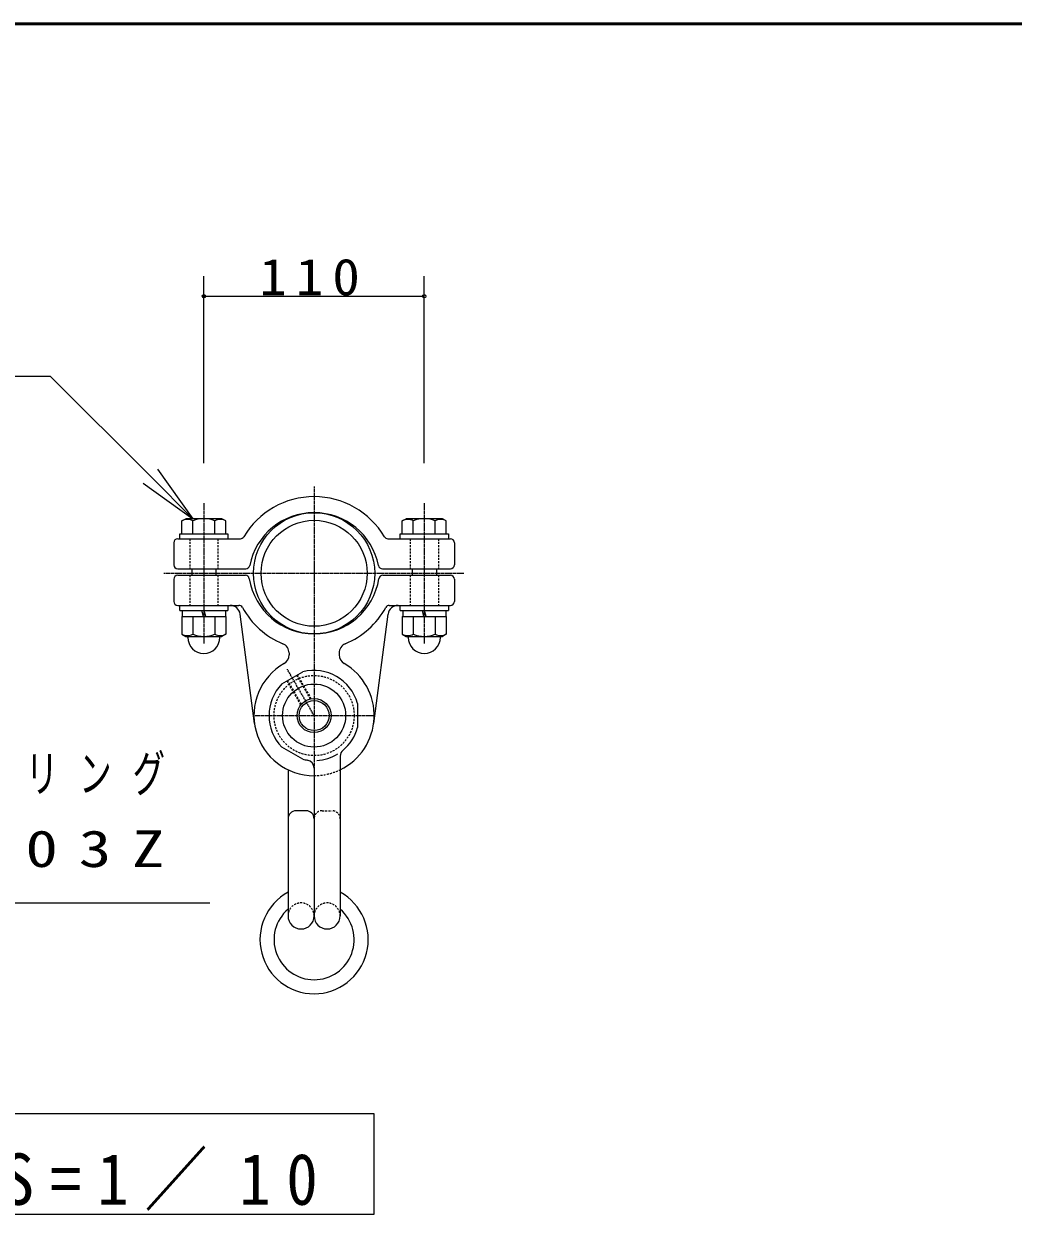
# Model space of a CAD drawing. Units: millimetres, scale not verified. Extents: x -35408 to 50, y -49934 to 13350.
# Drawn here: x -7906 to -5437, y 10380 to 13350 of the extents above; entities that cross this region are included whole.
import ezdxf

# ---------------------------------------------------------------- set-up
doc = ezdxf.new("R2010")
doc.units = ezdxf.units.MM
doc.linetypes.add('USER2', pattern=[6, 3, -1, 1, -1])
doc.linetypes.add('USER4', pattern=[8, 5, -3])
for name, color, linetype, lineweight in [('A3図枠', 7, 'Continuous', 25), ('線', 2, 'Continuous', 25), ('補助', 2, 'Continuous', 25)]:
    doc.layers.add(name, color=color, linetype=linetype, lineweight=lineweight)
doc.styles.add('ＭＳ ゴシック', font='')
doc.styles.get('ＭＳ ゴシック').set_extended_font_data('MS Gothic')

# ---------------------------------------------------------------- blocks, each defined once
blk = doc.blocks.new('dimension_origin')
at = {"color": 0, "linetype": 'Continuous', "lineweight": -2}
blk.add_circle((0, 0), 1.25, dxfattribs=at)

msp = doc.modelspace()

# ---------------------------------------------------------------- linework, layer by layer
at = {"layer": 'A3図枠', "lineweight": 50}
msp.add_line((0, 13350), (-19250, 13350), dxfattribs=at)
at = {"layer": '線', "color": 20, "linetype": 'USER2'}
for p, q in [((-7181.702, 12195.186), (-7181.702, 11966.436)), ((-7456.702, 12153.936), (-7456.702, 11803.936)), ((-6906.702, 12153.936), (-6906.702, 11803.936)), ((-7556.702, 11978.936), (-6806.702, 11978.936)), ((-7181.702, 11991.436), (-7181.702, 11449.79)), ((-7181.702, 11623.936), (-7248.415, 11739.487)), ((-7332.996, 11623.936), (-7030.407, 11623.936))]:
    msp.add_line(p, q, dxfattribs=at)
at = {"layer": '線'}
for p, q in [((-7511.55, 12109.5), (-7501.702, 12115.186)), ((-7511.55, 12077.686), (-7511.55, 12109.5)), ((-7411.702, 12115.186), (-7501.702, 12115.186)), ((-7484.126, 12077.686), (-7484.126, 12109.5)), ((-7429.278, 12077.686), (-7429.278, 12109.5)), ((-7401.853, 12109.5), (-7411.702, 12115.186)), ((-7401.853, 12077.686), (-7401.853, 12109.5)), ((-6961.55, 12109.5), (-6951.702, 12115.186)), ((-6961.55, 12077.686), (-6961.55, 12109.5)), ((-6861.702, 12115.186), (-6951.702, 12115.186)), ((-6934.126, 12077.686), (-6934.126, 12109.5)), ((-6879.278, 12077.686), (-6879.278, 12109.5)), ((-6851.853, 12109.5), (-6861.702, 12115.186)), ((-6851.853, 12077.686), (-6851.853, 12109.5)), ((-7516.702, 12077.686), (-7396.702, 12077.686)), ((-7516.702, 12065.186), (-7516.702, 12077.686)), ((-7516.702, 12065.186), (-7396.702, 12065.186)), ((-7511.55, 12077.686), (-7401.853, 12077.686)), ((-7396.702, 12077.686), (-7396.702, 12065.186)), ((-6966.702, 12077.686), (-6846.702, 12077.686)), ((-6966.702, 12065.186), (-6966.702, 12077.686)), ((-6966.702, 12065.186), (-6846.702, 12065.186)), ((-6961.55, 12077.686), (-6851.853, 12077.686)), ((-6846.702, 12077.686), (-6846.702, 12065.186)), ((-7486.702, 11990.186), (-7486.702, 11973.936)), ((-7426.702, 11990.186), (-7426.702, 11973.936)), ((-6936.702, 11990.186), (-6936.702, 11973.936)), ((-6876.702, 11990.186), (-6876.702, 11973.936)), ((-7516.702, 11898.936), (-7396.702, 11898.936)), ((-7516.702, 11886.436), (-7516.702, 11898.936)), ((-7516.702, 11886.436), (-7396.702, 11886.436)), ((-7510.452, 11886.436), (-7402.952, 11886.436)), ((-7510.452, 11886.436), (-7510.452, 11871.436)), ((-7457.539, 11871.436), (-7461.558, 11886.436)), ((-7451.845, 11871.436), (-7455.864, 11886.436)), ((-7402.952, 11886.436), (-7402.952, 11871.436)), ((-7396.702, 11898.936), (-7396.702, 11886.436)), ((-6966.702, 11898.936), (-6846.702, 11898.936)), ((-6966.702, 11886.436), (-6966.702, 11898.936)), ((-6966.702, 11886.436), (-6846.702, 11886.436)), ((-6960.452, 11886.436), (-6852.952, 11886.436)), ((-6960.452, 11886.436), (-6960.452, 11871.436)), ((-6907.539, 11871.436), (-6911.558, 11886.436)), ((-6901.845, 11871.436), (-6905.864, 11886.436)), ((-6852.952, 11886.436), (-6852.952, 11871.436)), ((-6846.702, 11898.936), (-6846.702, 11886.436)), ((-7511.55, 11871.436), (-7401.853, 11871.436)), ((-7511.55, 11871.436), (-7511.55, 11827.122)), ((-7510.452, 11871.436), (-7402.952, 11871.436)), ((-7484.126, 11871.436), (-7484.126, 11827.122)), ((-7429.278, 11871.436), (-7429.278, 11827.122)), ((-7401.853, 11871.436), (-7401.853, 11827.122)), ((-6961.55, 11871.436), (-6851.853, 11871.436)), ((-6961.55, 11871.436), (-6961.55, 11827.122)), ((-6960.452, 11871.436), (-6852.952, 11871.436)), ((-6934.126, 11871.436), (-6934.126, 11827.122)), ((-6879.278, 11871.436), (-6879.278, 11827.122)), ((-6851.853, 11871.436), (-6851.853, 11827.122)), ((-7511.55, 11827.122), (-7501.702, 11821.436)), ((-7401.853, 11827.122), (-7411.702, 11821.436)), ((-6961.55, 11827.122), (-6951.702, 11821.436)), ((-6851.853, 11827.122), (-6861.702, 11821.436)), ((-7501.702, 11821.436), (-7411.702, 11821.436)), ((-7496.702, 11818.936), (-7496.702, 11821.436)), ((-7416.702, 11818.936), (-7416.702, 11821.436)), ((-6951.702, 11821.436), (-6861.702, 11821.436)), ((-6946.702, 11818.936), (-6946.702, 11821.436)), ((-6866.702, 11818.936), (-6866.702, 11821.436))]:
    msp.add_line(p, q, dxfattribs=at)
at = {"layer": '線', "color": 7, "lineweight": 13}
for p, q in [((-7521.702, 12065.186), (-7365.719, 12065.186)), ((-6997.684, 12065.186), (-6841.702, 12065.186)), ((-7531.702, 12055.186), (-7531.702, 12000.186)), ((-6831.702, 12055.186), (-6831.702, 12000.186)), ((-7521.702, 11990.186), (-7352.142, 11990.186)), ((-7521.702, 11973.936), (-7353.262, 11973.936)), ((-7011.261, 11990.186), (-6841.702, 11990.186)), ((-7010.142, 11973.936), (-6841.702, 11973.936)), ((-7531.702, 11963.936), (-7531.702, 11908.936)), ((-6831.702, 11963.936), (-6831.702, 11908.936)), ((-7521.702, 11898.936), (-7369.273, 11898.936)), ((-6994.131, 11898.936), (-6841.702, 11898.936)), ((-7330.418, 11604.357), (-7366.34, 11877.199)), ((-7032.985, 11604.357), (-6997.064, 11877.199)), ((-7244.202, 11780.083), (-7244.202, 11775.491)), ((-7119.202, 11780.083), (-7119.202, 11775.491)), ((-7261.896, 11702.836), (-7209.934, 11732.836)), ((-7073.275, 11653.936), (-7073.275, 11593.936)), ((-7209.934, 11515.036), (-7261.896, 11545.036)), ((-7116.702, 11522.293), (-7116.702, 11123.936)), ((-7246.702, 11488.751), (-7246.702, 11123.936)), ((-7181.702, 11492.954), (-7181.702, 11123.936)), ((-7181.702, 11473.936), (-7181.702, 11123.936)), ((-7201.702, 11386.436), (-7226.702, 11386.436))]:
    msp.add_line(p, q, dxfattribs=at)
at = {"layer": '線', "color": 4, "linetype": 'USER4'}
for p, q in [((-7491.702, 12065.186), (-7491.702, 11990.186)), ((-7421.702, 12065.186), (-7421.702, 11990.186)), ((-6941.702, 12065.186), (-6941.702, 11990.186)), ((-6871.702, 12065.186), (-6871.702, 11990.186)), ((-7491.702, 11973.936), (-7491.702, 11898.936)), ((-7421.702, 11973.936), (-7421.702, 11898.936)), ((-6941.702, 11973.936), (-6941.702, 11898.936)), ((-6871.702, 11973.936), (-6871.702, 11898.936)), ((-7214.575, 11650.874), (-7248.905, 11710.336)), ((-7213.192, 11652.478), (-7247.173, 11711.336)), ((-7190.675, 11665.478), (-7224.657, 11724.336)), ((-7188.594, 11665.874), (-7222.924, 11725.336)), ((-7161.702, 11386.436), (-7136.702, 11386.436))]:
    msp.add_line(p, q, dxfattribs=at)
at = {"layer": '線'}
for centre, radius in [((-7181.702, 11978.936), 151.25), ((-7181.702, 11978.936), 132.25), ((-7181.702, 11623.936), 78.75), ((-7181.702, 11623.936), 42.5), ((-7181.702, 11623.936), 37.5)]:
    msp.add_circle(centre, radius, dxfattribs=at)
at = {"layer": '線', "color": 4, "linetype": 'USER4'}
msp.add_circle((-7181.702, 11623.936), 100, dxfattribs=at)
at = {"layer": '線', "color": 7, "lineweight": 13}
msp.add_circle((-7181.702, 11623.936), 42.5, dxfattribs=at)
for centre, radius, start, end in [((-7181.702, 11966.436), 203.75, 30.58206, 149.41794), ((-7181.702, 11966.436), 163.75, 11.2006, 168.7994), ((-7521.702, 12055.186), 10, 90, 180), ((-7365.719, 12075.186), 10, 270, 329.41794), ((-6997.684, 12075.186), 10, 210.58206, 270), ((-6841.702, 12055.186), 10, 0, 90), ((-7521.702, 12000.186), 10, 180, 270), ((-6841.702, 12000.186), 10, 270, 0), ((-7521.702, 11963.936), 10, 90, 180), ((-7353.262, 11963.936), 10, 9.10669, 90), ((-7352.142, 12000.186), 10, 270, 348.7994), ((-7011.261, 12000.186), 10, 191.2006, 270), ((-7010.142, 11963.936), 10, 90, 170.89331), ((-6841.702, 11963.936), 10, 0, 90), ((-7181.702, 11991.436), 163.75, 189.10669, 350.89331), ((-7521.702, 11908.936), 10, 180, 270), ((-7391.126, 11873.936), 25, 7.50023, 90), ((-7369.273, 11888.936), 10, 28.65485, 90), ((-7181.702, 11991.436), 203.75, 208.65485, 247.51053), ((-7181.702, 11991.436), 203.75, 292.48947, 331.34515), ((-6994.131, 11888.936), 10, 90, 151.34515), ((-6972.277, 11873.936), 25, 90, 172.49977), ((-6841.702, 11908.936), 10, 270, 0), ((-7269.202, 11780.083), 25, 0, 67.51053), ((-7094.202, 11780.083), 25, 112.48947, 180), ((-7269.202, 11775.491), 25, 300, 0), ((-7094.202, 11775.491), 25, 180, 240), ((-7181.702, 11623.936), 150, 120, 270), ((-7181.702, 11623.936), 112.5, 15.46601, 104.53399), ((-7181.702, 11623.936), 150, 295.67929, 60), ((-7181.702, 11623.936), 112.5, 135.46601, 224.53399), ((-7181.702, 11623.936), 112.5, 309.90447, 344.53399), ((-7181.702, 11623.936), 112.5, 273.41244, 301.90804), ((-7096.702, 11522.293), 20, 129.90447, 180), ((-7181.702, 11623.936), 112.5, 255.46601, 261.3184), ((-7201.702, 11492.954), 20, 0, 81.3184), ((-7226.702, 11366.436), 20, 90, 180), ((-7201.702, 11366.436), 20, 0, 90), ((-7214.202, 11123.936), 32.5, 180, 0), ((-7149.202, 11123.936), 32.5, 180, 0)]:
    msp.add_arc(centre, radius, start, end, dxfattribs=at)
at = {"layer": '線'}
for centre, radius, start, end in [((-7497.838, 12085.75), 27.424, 60.00001, 119.99999), ((-7456.702, 12046.207), 68.979, 66.57346, 113.42654), ((-7415.566, 12085.75), 27.424, 60.00001, 119.99999), ((-6947.838, 12085.75), 27.424, 60.00001, 119.99999), ((-6906.702, 12046.207), 68.979, 66.57346, 113.42654), ((-6865.566, 12085.75), 27.424, 60.00001, 119.99999), ((-7497.838, 11850.872), 27.424, 240.00001, 299.99999), ((-7456.702, 11890.415), 68.979, 246.57346, 293.42654), ((-7415.566, 11850.872), 27.424, 240.00001, 299.99999), ((-6947.838, 11850.872), 27.424, 240.00001, 299.99999), ((-6906.702, 11890.415), 68.979, 246.57346, 293.42654), ((-6865.566, 11850.872), 27.424, 240.00001, 299.99999), ((-7456.702, 11818.936), 40, 180, 0), ((-6906.702, 11818.936), 40, 180, 0), ((-7181.702, 11064.775), 135, 118.7822, 61.2178), ((-7181.702, 11064.775), 100, 130.5416, 49.4584)]:
    msp.add_arc(centre, radius, start, end, dxfattribs=at)
at = {"layer": '線', "color": 4, "linetype": 'USER4'}
for centre, radius, start, end in [((-7181.702, 11623.936), 150, 270, 295.67929), ((-7161.702, 11366.436), 20, 90, 180), ((-7136.702, 11366.436), 20, 0, 90), ((-7214.202, 11123.936), 32.5, 0, 180), ((-7149.202, 11123.936), 32.5, 0, 180)]:
    msp.add_arc(centre, radius, start, end, dxfattribs=at)
at = {"layer": '補助', "lineweight": 13}
for p, q in [((-7456.702, 12253.936), (-7456.702, 12720.186)), ((-6906.702, 12253.936), (-6906.702, 12720.186)), ((-7456.702, 12670.186), (-6906.702, 12670.186))]:
    msp.add_line(p, q, dxfattribs=at)
at = {"layer": '補助'}
for p, q in [((-7889.126, 12470.186), (-8631.182, 12470.186)), ((-7839.126, 12470.186), (-7889.126, 12470.186)), ((-7590.192, 12221.252), (-7839.126, 12470.186)), ((-7572.514, 12238.93), (-7484.126, 12115.186)), ((-7484.126, 12115.186), (-7590.192, 12221.252)), ((-7607.87, 12203.574), (-7484.126, 12115.186)), ((-8153.952, 11156.436), (-7442.086, 11156.436))]:
    msp.add_line(p, q, dxfattribs=at)
msp.add_lwpolyline([(-9831.702, 10629.775), (-9831.702, 10379.775), (-7031.702, 10379.775), (-7031.702, 10629.775)], close=True, dxfattribs=at)

# ---------------------------------------------------------------- block references
at = {"layer": '補助', "lineweight": 13, "xscale": 3.33, "yscale": 3.33}
msp.add_blockref('dimension_origin', (-7456.702, 12670.186), dxfattribs=at)
at = {"layer": '補助', "lineweight": 13, "xscale": 3.33, "yscale": 3.33, "rotation": 180}
msp.add_blockref('dimension_origin', (-6906.702, 12670.186), dxfattribs=at)

# ---------------------------------------------------------------- texts
at = {"layer": '補助', "style": 'ＭＳ ゴシック'}
for s, insert, char_height, attachment_point in [('\\T1.33;\\W1.1;110', (-7181.702, 12671.186), 91.64, 8), ('\\T1.64;\\W0.65;ベアリング', (-8167.702, 11525.186), 91.64, 1), ('\\T1.64;\\W1.3;6203Z', (-8167.702, 11337.686), 91.64, 1), ('\\T1.5;\\W0.9;クラッチ詳細図\\~S=1／10', (-8431.702, 10388.109), 128.3, 8)]:
    msp.add_mtext(s, dxfattribs=dict(at, insert=insert, char_height=char_height, attachment_point=attachment_point))

doc.saveas('drawing.dxf')
